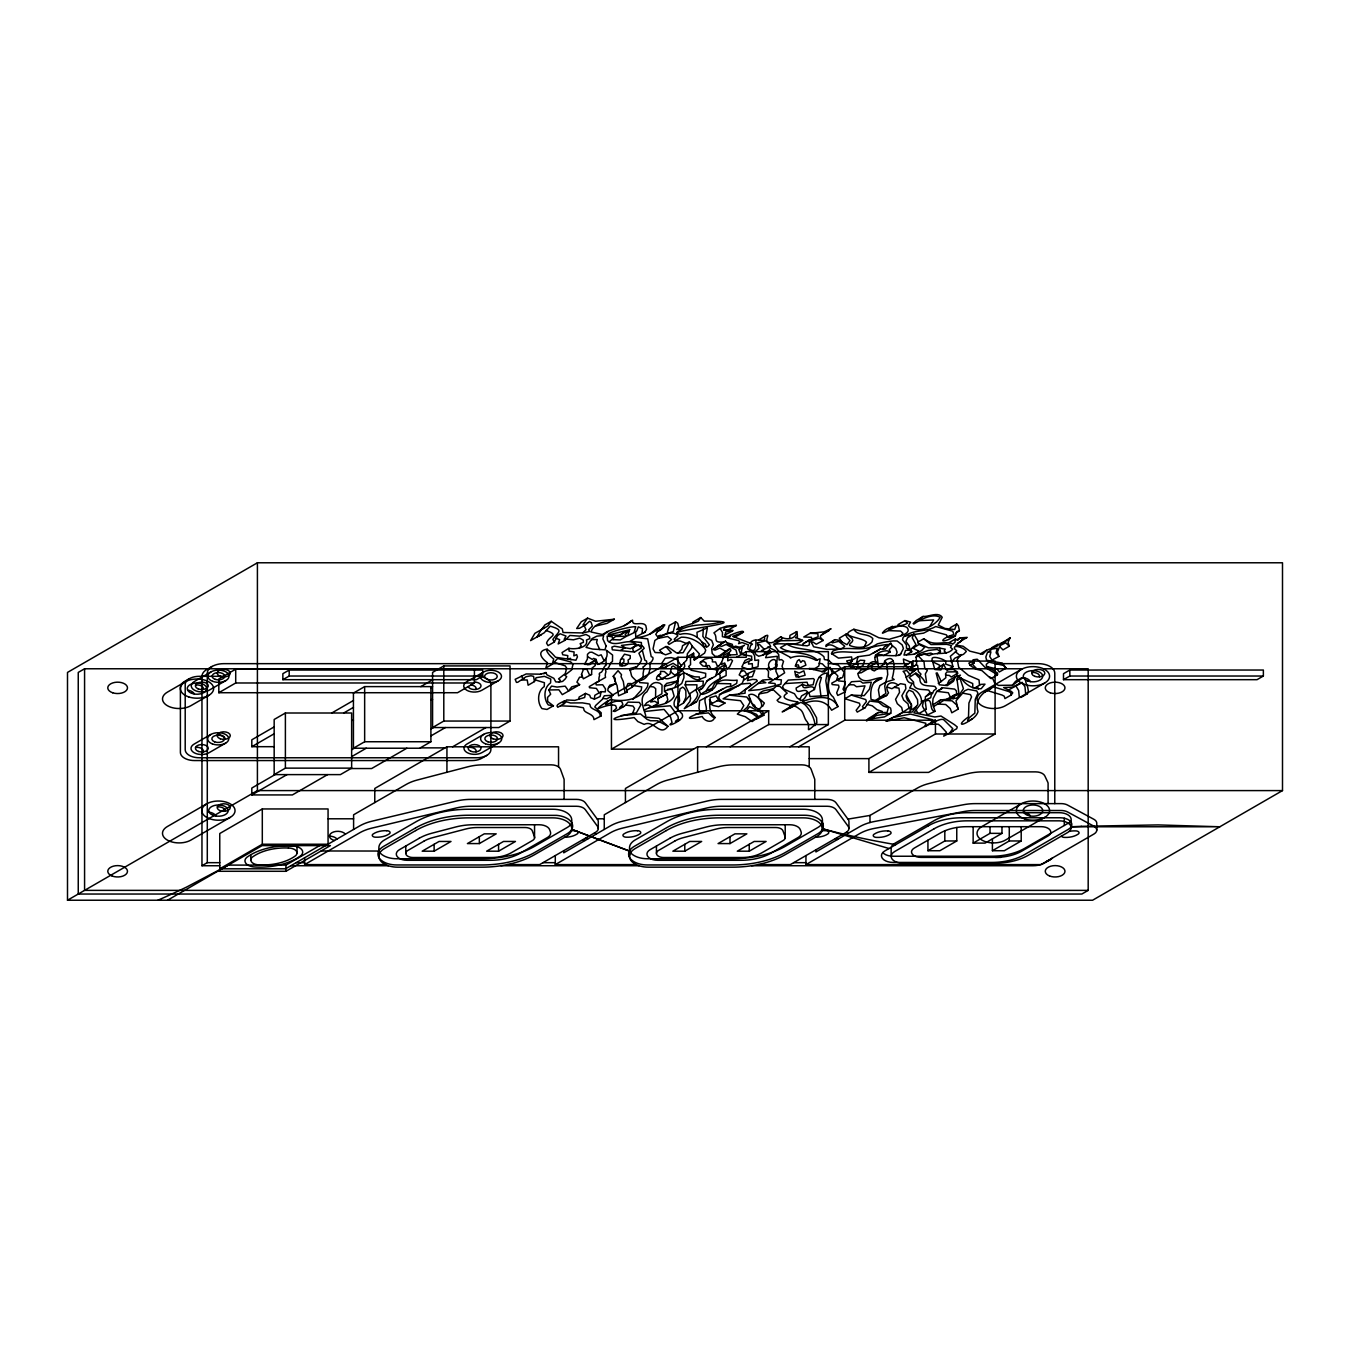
<?xml version="1.0" encoding="UTF-8"?>
<svg xmlns="http://www.w3.org/2000/svg" width="1350" height="1350" viewBox="0 0 1350 1350"><rect width="100%" height="100%" fill="white"/><g stroke="black" fill="none" stroke-linecap="round" stroke-linejoin="round"><path stroke-width="1.5" d="M567.523 658.884L567.776 655.594L562.748 654.75L562.072 652.556L568.89 648.287C574.627 649.704 588.904 647.899 586.474 640.018L589.764 638.651L589.545 636.407L586.018 634.483L579.808 636.154L569.903 635.462L565.059 640.288L558.174 643.95L559.659 639.681L555.998 638.229M734.366 637.267C754.633 627.058 734.501 632.222 728.19 636.626M949.776 629.235L950.383 627.649L956.711 624.004L958.348 625.691L959.411 630.501L956.762 631.733L955.361 636.019C938.166 645.857 939.583 638.483 953.944 634.567L952.746 631.209L935.702 626.518C925.644 632.559 912.246 629.083 903.15 637.352L902.526 639.782L906.441 644.861L906.441 648.118L911.537 650.599L911.689 651.729L906.508 654.733M596.514 660.724L597.797 664.453C604.361 662.242 609.12 656.961 606.302 650.194L612.579 655.02L612.478 661.416C609.221 662.732 610.082 668.503 605.964 669.448L605.509 670.393C606.909 671.811 604.327 673.616 605.542 677.396L595.62 682.965L596.278 684.923L602.724 684.771L605.526 688.972L605.306 691.892L601.138 691.656L600.109 696.549L594.54 699.131L590.642 697.764L589.697 695.233L585.444 693.411L579.099 697.072L578.796 699.233M670.393 671.591L674.73 675.118L681.058 671.456L680.974 669.634L680.029 667.778L673.144 663.306L662.934 668.216M821.424 634.888L831.06 628.712L824.124 631.867L810.101 633.319L817.813 633.656L818.117 636.778L809.274 640.204L809.376 644.861L807.216 645.84L787.809 643.612L780.418 647.646C790.847 654.716 807.182 650.784 817.189 659.897M560.554 705.797L576.079 706.523L583.284 707.737L583.774 708.817C583.47 713.526 594.101 713.222 593.966 719.634L601.071 715.972L601.222 712.817L594.793 706.978L595.822 705.324L602.201 699.469L604.277 695.756L613.187 695.216L606.859 698.878L602.927 698.49M989.752 676.789L991.17 678.426L997.498 674.781L997.582 673.042L986.377 666.124L986.293 664.352L988.858 662.158L1003.371 665.381L1006.071 668.149L1002.358 663.12L986.58 660.251L985.854 656.994L987.323 652.792L992.064 649.046L997.262 648.236L996.097 652.792L998.949 656.421L997.464 651.966L1000.013 645.57L1005.733 642.803L1009.327 646.211L1002.999 649.873L999.709 646.667M911.419 704.987L911.436 707.957C907.116 712.867 917.004 707.147 917.764 704.295L917.544 699.773L912.971 691.858L909.039 690.154L906.761 693.158L906.171 696.701L907.453 700.296L911.436 704.43L911.419 706.421L902.796 712.361L901.682 707.518L897.294 703.704L895.539 699.384L899.556 692.347L898.948 688.179L894.24 687.336M848.07 663.559L852.154 661.112L851.597 656.927L838.451 658.108L831.431 653.552L832.714 651.156C847.26 644.574 863.426 653.569 877.281 643.899A60.514 34.948 0 0 1 893.211 640.929L897.142 640.997L902.154 644.878L903.42 648.506L900.112 654.952C892.89 656.859 884.79 654.278 877.061 656.049L875.323 657.062M599.181 692.786L596.396 688.416L589.494 687.707L589.292 686.61L596.379 682.408M721.727 662.377L721.373 664.538L724.697 662.968L725.895 665.803M738.754 694.288L750.043 685.969L750.971 684.636L750.077 683.336C738.079 683.724 742.517 686.121 743.917 678.139L739.176 674.916L741.606 670.224L744.677 671.169L746.601 674.089L754.819 670.477L752.389 676.671L748.778 677.16L743.749 680.062M939.414 666.613L939.516 665.128L932.85 661.905M713.576 648.962L719.263 645.216L721.389 646.464L726.114 644.423L736.003 650.042L737.167 654.598L728.038 655.054L727.701 660.876L731.025 659.306L732.51 660.69L729.574 666.866L727.093 668.824L725.051 664.673L723.499 668.722L720.124 672.081L719.888 673.026L724.494 670.089L726.131 670.764L726.114 675.574C718.892 679.286 709.864 682.982 706.32 690.862M748.778 677.16L747.461 680.569L752.676 679.354L756.405 679.674L757.316 680.974L745.133 689.901L745.082 693.208L729.405 695.166L723.077 698.811L740.509 700.701L743.799 705.561L740.745 711.011L737.303 714.116L745.335 716.732L752.119 721.575L758.582 717.137L756.523 714.352L746.702 710.404L749.604 706.641L760.421 712.007L762.227 715.061L763.847 715.247L763.763 714.217L762.345 711.45L753.114 705.966L748.659 695.25C754.751 689.968 768.42 707.265 757.671 709.29M697.275 637.436L696.971 632.323L707.383 627.817L705.645 637.166L711.703 640.457L713.34 644.743L711.669 648.658L712.209 653.484L715.061 656.218L719.989 656.539L730.198 648.894L730.924 650.633L729.354 652.269L723.617 655.543C722.807 661.534 719.736 666.967 713.542 668.992M937.862 704.008L945.692 704.498L950.231 708.564L951.801 712.8L958.146 709.138L956.019 700.802L964.693 690.795L968.034 689.31L976.776 690.947L977.906 693.225L975.257 699.334L974.835 713.188C957.977 725.996 975.746 720.444 978.024 711.568C973.974 699.452 983.644 691.031 993.87 686.964L1008.517 691.453L1010.593 692.567L1011.251 694.946L1004.923 698.608L1004.265 696.229L1002.189 695.098L987.525 690.609M700.245 713.171L698.979 708.294L699.587 700.717L727.042 686.829L731.413 686.424L736.661 683.438L737.151 680.13C729.894 681.48 721.086 677.008 716.226 684.686C713.34 694.086 687.352 699.047 712.243 688.23L714.724 683.336L722.064 677.379M677.008 632.711C679.776 629.454 760.269 620.814 704.244 621.118L700.751 617.524L698.406 621.051C691.386 624.51 683.623 625.421 676.856 629.589L678.78 627.278L677.7 623.211L675.591 621.861L673.312 631.547L657.585 636.744M730.417 686.542L730.822 683.775L717.272 683.505M870.767 718.942L884.436 716.901L890.764 713.239L891.118 710.826L890.578 708.142L880.74 701.798L871.088 699.469C869.856 691.588 871.509 679.388 881.567 678.493L881.871 677.616C874.496 677.649 864.658 684.956 858.921 677.143L857.79 673.734L861.199 669.887L867.577 669.094C867.291 664.014 872.606 659.678 876.437 662.58C871.088 655.02 880.588 650.548 887.186 650.835L890.19 651.915L889.296 649.637L892.198 646.515L891.067 643.292L884.334 646.785L882.832 649.417M711.99 678.156C704.717 679.151 705.696 688.483 698.827 690.171L700.734 693.984L696.853 701.443L684.281 708.683L689.867 701.561L690.66 698.203L689.715 694.676M961.419 640.744L967.224 637.386L960.221 637.875L957.926 640.187L955.344 639.023L949.067 642.651M1009.327 646.211L1008.079 642.33L1010.121 637.74L1000.991 643.714M546.075 630.484C560.081 635.479 549.315 635.226 546.531 643.089L548.066 645.621L554.394 641.959L557.432 635.698L560.115 633.758L565.987 636.036L564.148 639.428L565.059 640.288M850.129 666.428L851.327 661.601M850.702 666.63L856.373 663.356L857.992 656.691L869.383 655.138L880.217 649.114L885.448 649.114L890.662 643.14M568.637 690.981L565.194 686.154L557.077 687.066L551.542 686.104L548.859 689.968L558.866 689.799L562.309 694.642L579.623 684.703L576.906 682.121L579.538 677.194L582.002 677.109L581.529 674.409L583.369 669.448L586.845 669.212L589.646 675.169L591.587 674.392L591.806 668.317L595.215 665.55L596.008 659.374L587.773 664.74M937.322 653.653L940.444 651.847L939.583 647.882L928.361 647.798L917.983 643.208L918.219 641.402L913.866 634.095L907.537 637.757L905.901 641.436L909.191 645.857L909.664 648.321L908.601 649.063M679.539 667.423L686.711 660.066L687.386 653.754L691.673 648.101L691.774 645.384L689.479 641.959L683.117 652.742L676.586 652.928L667.71 646.633L665.888 646.549L659.542 650.194L662.715 653.552M949.607 698.996L958.905 693.326L956.863 678.308L960.441 675.135L955.446 676.671L953.404 681.362L947.295 685.597L939.246 684.788L936.141 673.093L937.187 672.924L940.359 679.539L940.781 681.784L938.216 683.269M547.358 649.013C535.612 651.156 542.042 658.935 547.391 662.648L545.856 667.98L552.184 664.318L553.719 659.002C545.333 652.624 542.514 642.414 555.542 657.264L575.91 660.217L577.462 656.876L576.636 654.598L573.851 655.881L574.104 651.932L569.076 651.088L568.89 648.287M658.007 638.398L667.609 636.474L671.473 639.495L667.913 642.887L669.009 644.423L681.278 637.183C690.407 636.947 699.047 641.436 704.751 648.304L705.729 650.227L704.565 653.113L694.271 660.167L693.613 653.197L690.424 658.53L690.592 664.588L688.652 666.546L691.082 670.191L705.696 673.329L705.594 676.991L698.271 679.911C692.162 679.641 688.534 673.498 683.826 672.891L683.927 677.7L681.75 683.438L677.599 686.61L664.521 691.133M667.254 633.015L669.246 625.523L675.591 621.861M609.154 641.807L615.583 636.458L626.586 636.238L620.258 639.9L612.833 639.681M699.486 679.776L699.367 676.974L694.693 676.839L686.829 674.207M768.994 667.322L770.226 670.039L776.554 666.377L777.313 656.286L765.602 657.703L766.783 654.683L771.255 652.404L769.517 650.059L767.542 652.995L762.851 655.104L758.7 656.235L756.101 654.649L754.549 652.236L758.869 648.405L757.468 642.803L765.788 640.811L769.466 644.169L770.664 646.397L761.434 650.633L765.923 652.134M836.595 680.13L837.861 675.979L830.858 668.756M750.077 643.68C753.435 635.648 766.648 644.423 764.404 637.386L765.079 636.272C772.47 631.952 761.164 643.157 771.441 642.735L781.768 639.377L781.751 638.415L780.823 636.744L774.714 640.896M808.633 692.837L814.438 689.496C816.666 682.678 817.931 673.566 827.145 673.059L825.812 680.704L828.09 695.52L809.983 696.566C807.857 686.408 806.541 700.549 800.938 700.363L797.023 697.849L794.441 693.714L783.894 689.158L782.578 686.779L783.388 685.311L788.197 680.079L813.392 678.577L814.354 679.607L813.139 684.754L806.068 685.749L802.491 684.332L796.146 687.994C795.892 696.009 805.629 686.61 807.638 692.415M972.827 687.724L972.692 683.522L961.571 678.628M879.508 697.072L878.394 689.884L879.879 685.564L886.207 681.902L894.189 679.556L892.181 678.071C894.358 671.811 896.889 651.847 884.655 660.842L884.486 663.795L874.361 670.933L872.016 669.988L871.391 665.685M786.746 643.984C797.293 651.206 814.117 646.954 823.922 656.724L824.411 659.576L828.731 660.234L831.752 663.373L838.434 665.196L844.189 672.334L842.687 677.295L831.786 683.134L832.191 684.551L838.519 685.176L839.025 686.998L836.663 692.888L837.759 695.436L845.134 691.942L846.484 687.758L851.496 681.733L860.254 681.176L862.869 683.1L871.324 682.189L869.417 689.276L864.152 695.672L851.259 695.064L844.931 698.726L859.41 703.215L860.051 705.206L856.17 710.286L857.267 712.108L865.08 707.737L869.603 701.021L878.647 702.169L883.373 706.067L888.368 707.67L887.068 712.513L878.462 712.462L868.067 718.791L866.498 720.917L876.589 715.433L890.764 713.239M1016.01 686.104L1018.659 690.508L1019.267 696.87L1020.954 697.461L1027.283 693.816L1028.396 690.981L1027.536 686.559A40.837 23.574 0 0 1 1025.764 681.446L1024.734 678.038L1022.389 677.936M730.367 635.361L729.911 636.964L725.017 635.985L725.659 631.969L732.949 630.366L723.583 629.994C723.313 625.708 733.185 627.159 736.374 625.404L726.688 626.096L720.073 628.408L713.931 632.88C718.689 637.808 711.467 643.309 724.174 641.942M749.891 699.216L749.317 698.068M720.039 678.544L720.124 675.152L718.47 673.852M664.47 686.171L671.169 684.669L677.498 681.024L679.404 675.506C683.623 670.157 668.132 681.801 664.571 678.004L662.698 679.101M604.125 660.791L601.189 654.817L598.573 655.712L591.958 652.185L589.629 652.303L587.469 654.311L587.402 659.036L584.55 664.318L589.967 664.554L596.008 659.374M857.031 668.301L858.381 664.166L855.343 663.947M692.483 623.734L693.006 622.029L700.751 617.524M935.871 669.448L943.599 664.2L946.401 669.735L953.184 669.33L957.369 671.827L957.606 673.363L951.278 677.025L949.337 675.439L945.827 675.152M747.107 678.122L748.491 674.123L741.707 676.924M808.042 685.344L807.064 682.239L784.89 683.572M789.615 638.263L790.003 635.31L797.023 631.53L797.445 636.525L795.589 637.824M917.848 652.067L918.354 650.903L912.971 648.186M821.863 671.743L830.233 667.339L832.191 672.992C827.466 679.843 826.082 691.656 833.304 697.106L837.962 706.573L831.634 710.235C826.217 700.447 815.197 699.148 805.089 703.063M828.208 668.064L824.192 672.03L808.987 668.503L814.995 668.537L818.826 666.023L820.159 658.8L816.109 660.352C808.481 656.286 798.795 654.531 790.273 657.923M632.542 713.441L634.567 708.463L632.998 706.05L625.59 705.088M718.824 665.955L717.356 666.107L715.584 661.972L712.327 661.854L712.53 659.458L710.286 657.906L704.734 659.104L700.464 662.091L699.992 663.103L702.894 665.972L706.911 666.579L708.311 668.874L715.686 669.549L717.019 671.085L715.77 675.979L706.641 681.244M915.941 657.214L918.27 655.847L923.991 661.871L924.683 667.862L927.298 670.444L925.341 673.937L926.573 682.543L924.666 682.206C924.328 677.261 908.28 667.406 919.873 678.341C919.468 687.352 928.547 685.209 934.976 686.475L936.461 688.635L933.744 690.677L932.462 693.664L931.753 692.955L925.408 696.617L925.256 699.739M955.344 639.023L955.024 642.229L952.661 644.203L951.952 643.511C944.325 641.166 935.752 645.334 928.226 641.402L923.704 638.752L917.882 642.111M947.835 682.948L949.118 680.316L955.446 676.671M926.64 695.908L930.133 692.28L928.648 690.12C922.219 688.854 913.14 691.014 913.528 682.003L909.174 677.464L915.908 673.009M595.316 626.13L606.977 623.379L614.351 619.211L595.62 621.236L587.554 618.131L583.014 624.864L585.849 624.611L589.562 621.287L591.182 622.367L592.329 626.046L588.634 629.893L589.663 631.412L582.812 632.947L563.034 632.509L562.275 628.914L551.222 621.304L544.877 624.949L542.177 628.763M626.653 690.39L632.273 687.15L636.221 682.948C638.786 681.699 632.205 677.886 631.581 675.877L629.809 668.621L637.116 666.613L640.879 661.534L641.537 659.205L638.921 653.248L644.186 648.337C641.284 641.317 628.003 647.949 634.686 651.949M898.493 655.442L901.192 653.518M689.428 693.9L696.667 689.023L696.954 684.804L685.125 684.838M571.877 822.977L571.843 823.044A18.748 10.817 0 0 1 567.169 827.516L535.106 846.045A75.195 43.419 0 0 1 481.933 858.752L396.698 858.752A18.748 10.817 0 0 1 378.743 851.04L321.148 850.972M974.514 688.163L980.826 684.399L984.994 684.163L981.163 688.702C973.147 689.664 965.048 684.484 960.981 677.717L960.12 678.645L963.427 688.669L958.281 696.516L956.357 698.237L940.579 699.958L939.246 701.139L939.482 703.063L933.323 706.624M913.866 634.095L912.229 637.791L915.992 644.659L910.389 649.688M906.255 677.346L916.498 669.161L909.917 670.612L903.859 662.648L903.403 659.036L911.672 662.546L911.858 666.174L912.819 666.309C921.544 664.875 911.166 656.387 920.261 653.265L928.277 650.447L937.339 649.401L940.444 651.847M543.797 673.785L545.957 672.536L546.902 674.798L553.837 678.308L555.761 681.885L559.254 682.054L560.368 680.349L558.562 678.864L565.279 673.599L566.663 668.081L565.245 665.888L554.631 662.428M569.751 689.411L571.809 686.846L579.623 684.703M795.892 664.892L798.255 664.909L799.504 668.098L795.251 666.09L797.462 660.791L799.183 659.576L800.854 662.428L802.575 660.639L804.6 661.264L805.916 665.111L799.436 668.115M954.568 696.617L953.235 698.692M919.957 675.996L920.97 674.089L918.338 671.507L917.662 665.533L916.481 664.723M861.131 696.246L864.979 685.851L856.524 686.745L853.926 684.838L849.015 684.72M951.328 662.394L954.872 658.176L963.596 654.227L966.263 651.544C964.929 647.882 952.627 643.798 954.568 648.759L956.711 650.818L950.349 656.303L952.965 666.697L947.16 670.039M582.677 632.947L585.984 629.691L584.196 625.573M1010.121 637.74C1007.049 642.178 999.152 642.6 997.515 645.891L986.529 650.278L982.665 654.328L969.823 651.139L963.09 646.245L955.8 645.097L961.031 641.199L962.499 638.499L966.195 637.993M678.105 653.383L681.801 649.164L682.543 645.739L688.871 642.077M956.711 624.004L954.686 629.522L944.916 628.442L938.267 625.033L942.216 617.254C938.216 611.364 928.834 616.967 923.079 616.444L916.144 620.578L913.157 623.498L913.798 624.054C920.649 619.431 932.698 612.984 940.174 617.321C934.824 626.636 916.802 634.821 908.466 625.792L910.507 622.063L904.956 620.578L897.969 624.628L900.264 625.809M521.64 679.995L527.226 679.995L528.12 685.226L534.448 681.564L536.085 677.717L544.455 676.35L550.749 679.033L550.581 682.914C543.814 687.251 543.257 698.743 548.286 704.936L553.365 705.797L547.712 701.46L547.526 697.444L550.665 694.204L548.859 689.968M790.864 657.585L778.511 651.021L773.533 644.304L780.621 640.794L802.626 640.356L796.011 637.571M551.222 621.304L547.813 626.046L534.904 633.319L530.601 640.626L544.101 632.88L550.294 626.181C564.199 630.366 558.596 631.226 552.859 639.428L554.394 641.959M762.581 655.172L769.517 650.059M594.337 699.064L594.81 695.317L601.138 691.656M626.586 636.238L625.185 634.382L629.927 629.589L619.717 634.956M624.24 625.641L632.576 620.123C631.631 627.345 642.701 620.595 645.823 625.658L646.549 629.319L645.013 632.171L635.749 636.93L635.546 631.952M631.53 620.595C624.021 628.729 611.28 627.784 602.657 634.567M916.498 706.489L912.212 712.041L902.694 712.479L885.971 721.153L892.772 717.525L910.592 714.083L932.192 719.617C928.058 727.566 941.389 715.787 944.544 720.529L952.779 728.663L950.029 732.476L956.661 728.764L957.251 726.958L954.568 724.731L940.967 716.023L934.841 716.968L913.866 712.851L921.459 702.945C922.388 695.672 916.65 689.276 909.664 688.028L912.313 683.201C904.888 683.1 907.504 674.865 903.082 671.321L906.728 670.494L910.389 674.966M1011.251 694.946L1012.753 692.837L1011.471 691.521L1003.624 687.572L1012.635 687.099L1022.119 682.341L1024.987 686.846L1025.612 693.225L1027.283 693.816M644.726 711.484L664.065 709.425L670.646 717.289L672.047 722.621C663.761 728.865 683.066 720.546 682.56 716.006L682.256 714.083L674.409 705.999C672.3 699.148 679.961 695.419 679.995 688.888L682.678 687.116L684.534 688.551L685.834 690.93L685.935 697.174L683.404 703.114L677.076 706.759L679.607 700.836L678.814 693.326M799.841 699.654L801.562 695.925L807.908 692.263M792.062 706.759L794.408 705.999A16.521 9.534 0 0 1 798.947 708.632C803.756 711.028 803.419 716.884 806.254 720.731C812.649 727.009 802.17 736.02 816.868 723.009L816.581 717.812L809.831 705.898L802.541 701.342C814.219 697.68 830.942 693.191 837.962 706.573M1023.114 677.514L1012.584 685.192L998.629 685.395L995.017 683.859L992.722 678.476L990.613 678.392L981.923 670.596L975.831 669.127L970.633 665.786L968.844 663.154L971.156 661.939L974.042 663.036L973.013 659.796L977.231 659.222L984.892 667.237L997.498 674.781M585.444 693.411L584.651 697.494L574.763 700.38L566.663 699.958L563.068 702.827L564.148 703.62L566.342 701.764L570.527 702.979L582.407 702.861L589.612 704.076L590.119 705.173C589.798 709.881 600.429 709.577 600.294 715.989L601.071 715.972M895.944 655.746L897.092 652.151L895.826 648.523L892.114 645.401M803.469 643.545L810.051 639.562M686.678 658.412L687.285 656.842L693.613 653.197M707.923 689.934L712.209 689.884M579.099 648.388L581.192 645.638L580.129 643.663L583.436 642.296L583.217 640.069L579.69 638.128L573.48 639.816L565.616 639.056M875.779 700.262L885.853 693.428L884.722 686.222L887.726 674.544L886.967 664.453L893.295 660.791M717.238 646.38L725.524 641.166L728.713 644.676L732.915 646.464L732.223 644.271L727.144 642.769M909.056 712.733L910.592 709.898M883.761 694.659L882.276 697.072L886.663 695.452L888.536 692.888C883.423 684.838 891.135 679.506 898.206 685.058L900.467 683.674L905.276 684.534L905.884 688.686L901.868 695.722L903.623 700.059L908.01 703.873L909.141 708.716L909.984 708.244M665.364 703.367L667.845 699.874L666.428 694.17M657.433 631.597L662.394 628.239A25.312 14.614 0 0 0 663.744 626.366L664.841 624.898L656.775 628.476L649.789 634.078M641.571 646.161L641.351 642.482L630.045 641.25L636.39 637.605L647.679 638.837L651.206 656.623C655.425 656.876 651.662 662.732 649.181 663.39L649.839 664.082C651.004 671.288 647.376 679.826 639.208 680.653L639.681 682.594L648.067 683.235L647.528 686.542C639.934 699.941 624.898 702.101 610.234 699.519C596.447 711.771 616.545 697.208 621.996 702.051L622.907 704.514L619.599 707.586L624.493 706.134L627.986 702.118L639.326 702.388L640.896 704.818L636.373 712.884C617.76 715.399 598.117 723.263 634.146 717.576L637.858 721.592L644.169 724.376C653.974 719.415 659.829 737.286 667.963 726.3L659.002 718.318L645.773 717.188L644.844 716.85L645.756 715.618C643.663 708.429 638.229 696.954 646.886 691.774C649.738 686.627 652.185 680.333 659.947 683.286L662.04 685.058L661.888 693.748L652.961 699.199L650.717 702.017L654.615 701.274L658.361 703.249L657.821 698.49L667.373 693.765L664.538 691.487L664.487 685.749L666.748 683.353L677.498 681.024M919.164 655.037L916.549 656.539M626.687 630.602L620.528 634.905C588.465 637.706 627.969 626.164 635.766 626.737L634.163 632.104L636.761 630.99L638.297 626.856L642.465 628.695L642.077 633.285L645.013 632.171M913.056 648.135L919.08 644.423L924.683 647.241L921.544 650.649L914.034 654.261L903.977 655.087L905.529 650.379L909.006 650.143L911.689 651.729M762.497 706.506L764.37 703.097L758.616 698.034L758.767 694.541C762.784 687.977 772.031 691.757 776.216 686.188L779.861 686.34L787.202 693.191C777.448 699.013 793.614 701.139 798.086 702.084C768.336 719.938 786.949 709.442 800.752 702.354A16.521 9.534 0 0 1 805.275 704.97C810.27 710.252 815.029 719.212 814.928 725.659M929.931 626.214L933.643 619.92L919.957 620.696M959.799 655.324L955.429 651.763M901.024 635.783L902.948 633.234L900.568 631.058L888.705 630.619M608.529 687.673L616.14 683.269L613.237 676.232L618.03 670.68L621.523 674.663L621.034 676.654L623.312 681.514L624.932 692.145L627.024 692.128L626.197 687.623L627.986 683.572L631.007 683.522L632.273 687.15M978.48 688.854L977.754 687.336L974.801 687.994M856.373 663.356L860.203 660.184L864.709 660.504L862.954 665.736L856.035 668.841L849.707 666.292L846.669 660.926L850.804 660.083L852.154 661.112M864.202 646.886L866.498 642.229C862.599 636.846 836.004 636.862 853.875 629.269L869.839 633.201L878.816 637.74L889.329 639.394C893.616 637.234 913.393 634.702 906.896 627.396C897.885 622.688 888.688 631.631 882.411 633.083C888.249 624.308 899.927 627.834 907.521 623.211L904.956 620.578M545.957 672.536L540.793 674.19L526.163 673.954L515.16 679.32L516.442 682.408L517.725 682.273L526.146 676.704L530.972 675.759L533.554 676.35L534.448 681.564M892.401 626.231L889.076 628.763L889.515 630.146M741.386 683.775L729.641 690.727L719.347 694.457M621.304 715.551L640.474 713.914L647.055 719.364L650.498 720.731L657.568 720.782L667.963 726.3M608.108 631.412L603.517 634.787L590.946 631.969C594.456 622.434 606.15 621.844 614.351 619.211M767.762 646.971L775.187 650.531L778.697 654.463L779.102 659.998L781.549 659.593L783.54 661.281L782.038 666.191L784.637 672.84L774.833 679.269L781.38 679.843L780.924 684.18L759.949 689.58L748.727 690.66L762.733 680.046L772.065 679.236L768.268 677.092L768.555 671.507L766.834 669.06L768.943 667.491C766.26 660.184 778.444 655.425 775.423 664.656L776.554 666.377M961.2 654.514L957.217 659.441L958.702 667.322L968.456 675.388L979.02 679.877L979.543 685.26M776.858 678.156L778.309 676.485L775.862 671.169L776.79 664.571M674.899 687.538L677.582 680.839M663.103 624.814C655.763 631.851 646.599 636.947 636.39 637.605M620.528 650.464L625.185 647.696L621.472 645.418L633.032 644.051L636.829 645.013L630.501 648.658L625.05 647.798M923.079 616.444L919.485 619.852L921.139 620.021M943.599 664.2L940.866 669.971L934.774 669.448L931.989 659.205C931.584 655.087 943.971 659.019 945.861 661.466L945.658 664.048L952.965 666.697M793.074 704.211C791.977 704.008 787.944 708.683 790.999 707.586M949.455 636.069L948.679 637.453L955.361 636.019M717.053 672.469L718.723 668.317L725.051 664.673M544.168 627.615L541.232 629.657L536.946 636.964L541.35 634.821M1012.433 685.192L1015.554 681.328L1021.882 677.683M917.916 652.033L913.95 654.278M664.571 678.004L658.091 680.062L656.471 679.134C656.319 674.173 661.854 675.202 660.487 671.321L664.403 671.574L668.267 675.034L670.056 673.836L671.811 666.613L673.363 666.006L681.058 671.456M739.344 649.046L744.474 645.3L737.589 648.084L732.712 646.532M932.934 704.784L940.579 699.958M755.831 640.356C756.186 644.288 756.304 654.463 749.571 648.996L750.634 645.486L752.49 644.102L732.662 636.322L743.563 632.087M853.875 629.269C857.436 636.289 867.797 632.796 872.826 638.567L872.049 641.858C866.565 648.337 857.031 648.506 849.639 645.435C848.408 643.326 854.668 642.161 852.238 638.668L846.585 633.859L845.606 634.551L846.99 637.352L850.028 640.609L846.99 644.676L838.553 640.17L835.059 639.664L826.166 644.929L825.93 646.532C833.186 640.271 838.131 654.159 844.729 646.178L838.721 641.368L832.258 642.87L832.494 641.284L835.059 639.664M714.96 693.681L723.026 688.854M873.045 653.349L880.217 649.114M840.291 678.004L838.114 679.472L838.519 680.889L844.847 681.531L845.353 683.353L842.991 689.242L845.134 691.942M683.404 703.114L689.901 695.216L685.226 685.192L685.867 681.429L703.283 681.142L702.996 685.361L696.077 689.631L696.549 691.74C702.608 697.984 679.995 711.096 696.229 701.983M706.455 696.701L705.223 698.169C703.974 702.894 707.501 706.708 706.067 711.146C697.157 713.256 675.776 722.132 702.186 716.529C704.7 721.929 713.458 723.6 714.69 716.901C708.379 712.074 709.779 705.173 710.117 697.629L716.124 695.908L718.622 700.026L710.792 704.143L713.357 705.544L718.656 706.691L724.984 703.046C707.602 695.081 731.953 688.433 739.699 685.209M946.266 652.961L944.173 650.987L945.253 649.181L939.549 648.067M940.781 681.784L945.877 677.7L945.54 673.819L946.907 671.962L955.665 671.794L957.606 673.363M717.879 656.809L729.506 648.608M660.302 635.175L657.669 636.846L655.796 634.399L657.366 631.631L661.534 629.235M667.373 665.651L665.027 668.031L661.078 668.233L661.213 666.191L662.648 665.466L662.023 662.884L665.179 658.226L671.051 657.602L676.536 658.901L681.598 666.225M552.184 664.318L557.634 658.479L570.662 661.888L572.991 664.419L571.607 669.954L564.891 675.202L566.696 676.704L565.194 678.966L562.629 681.396L559.254 682.054M694.102 659.711L698.237 656.775L699.401 653.873L691.757 645.604M939.482 703.063L943.802 700.397L952.02 700.836L956.559 704.903L958.146 709.138M878.462 712.462C877.078 713.222 871.712 716.529 873.72 717.238M597.173 682.239L599.214 681.041C597.999 677.261 600.581 675.472 599.181 674.055L599.636 673.093C603.72 672.148 602.91 666.428 606.167 665.111L605.931 658.462M725.524 641.166L719.263 645.216M955.884 632.981L959.259 631.007M257.411 562.781L67.5 672.418L67.5 900.231L1092.589 900.231L1282.5 790.594L1282.5 562.781L257.411 562.781L257.411 790.594L67.5 900.231M1022.541 668.773L84.578 668.773L78.249 672.418L78.249 894.037L1081.856 894.037L1088.184 890.376L1088.184 668.773L1043.415 668.773M189.321 678.696L184.511 681.48A14.091 8.134 0 0 0 180.394 687.234L180.394 752.423A14.091 8.134 0 0 0 194.468 760.556L471.994 760.556A14.091 8.134 0 0 0 481.95 758.177L486.759 755.392M185.254 681.817L167.366 692.162A16.605 9.585 0 0 0 167.366 705.712A16.605 9.585 0 0 0 190.856 705.712L208.744 695.385M212.119 666.444L206.803 669.516A16.487 9.518 0 0 0 201.96 676.249L201.96 865.738L219.763 865.738M210.971 671.912L194.349 681.514A10.564 6.092 0 0 0 194.349 690.137A10.564 6.092 0 0 0 209.284 690.137L225.906 680.535M235.71 669.195L218.818 678.932L218.818 692.719L457.549 692.719L474.424 682.982L474.424 669.195L235.71 669.195L235.71 682.982L218.818 692.719M289.204 670.039L282.859 673.684L282.859 679.674L476.398 679.674L482.726 676.029L482.726 670.039L289.204 670.039L289.204 676.029L282.859 679.674M210.718 734.501L194.096 744.103A10.564 6.092 0 0 0 194.096 752.726A10.564 6.092 0 0 0 209.031 752.726L225.653 743.124M285.39 713.002L274.168 719.483L274.168 774.613L340.419 774.613L351.641 768.133L351.641 713.002L285.39 713.002L285.39 768.133L274.168 774.613M274.168 726.891L251.809 739.8L251.809 746.685L274.168 746.685M251.809 746.685L274.168 733.776M364.652 686.61L353.43 693.09L353.43 748.221L419.681 748.221L430.903 741.741L430.903 686.61L364.652 686.61L364.652 741.741L353.43 748.221M331.779 713.002L353.43 700.498M343.71 713.002L353.43 707.383M443.796 665.921L432.574 672.418L432.574 727.549L498.808 727.549L510.047 721.052L510.047 665.921L443.796 665.921L443.796 721.052L432.574 727.549M206.702 803.824L167.366 826.538A16.605 9.585 0 0 0 167.366 840.105A16.605 9.585 0 0 0 190.856 840.105L230.192 817.391M420.812 686.61L432.574 679.826M275.062 774.613L251.809 788.046L251.809 794.931L292.393 794.931L327.594 774.613M430.903 687.673L432.574 686.711M251.809 794.931L287.01 774.613M483.469 672.064L466.83 681.666A10.564 6.092 0 0 0 466.83 690.289A10.564 6.092 0 0 0 481.781 690.289L498.403 680.687M351.641 749.756L354.324 748.221M587.554 618.131L581.226 621.793L576.686 628.509L579.521 628.273L585.849 624.611M351.641 756.658L366.255 748.221M219.763 868.809L262.305 844.239L328.067 844.239L328.067 808.954L262.305 808.954L219.763 833.524L219.763 868.809L285.525 868.809L359.674 825.93A37.598 21.701 0 0 1 371.908 821.222L456.587 801.023A37.598 21.701 0 0 1 470.947 799.386L576.602 799.386A9.433 5.451 0 0 1 585.276 802.71L597.544 819.501A9.433 5.451 0 0 1 598.269 821.61L598.269 828.495M430.903 729.017L433.468 727.549M201.96 865.738L207.293 862.667L219.763 862.667M406.839 748.221L371.655 768.538L350.933 768.538M430.903 735.919L445.399 727.549M540.54 674.19L541.401 673.701M167.535 900.231L262.136 845.606L330.413 845.606L285.93 871.29L217.654 871.29M635.833 631.783L627.817 635.749L629.353 630.383M558.546 766.884L558.546 746.803L446.934 746.803L374.777 788.467L374.777 802.558M452.604 746.803L485.983 727.549M483.722 734.349L467.083 743.951A10.564 6.092 0 0 0 467.083 752.574A10.564 6.092 0 0 0 482.034 752.574L498.656 742.972M591.587 674.392L583.318 678.814L581.546 674.443M678.594 629.167L682.779 626.754M553.466 705.746L547.02 709.459L541.958 708.598C536.929 702.388 537.486 690.896 544.236 686.576L544.421 682.695L535.376 679.944M564.283 700.802C563.017 702.253 554.276 704.565 557.82 707.282L564.148 703.62M157.899 900.231A798.744 461.143 0 0 0 186.604 887.068L228.403 865.097L285.93 865.097L319.68 845.606M637.116 666.613L630.045 670.444M304.627 857.706L304.627 864.608L359.674 832.815A37.598 21.701 0 0 1 371.908 828.107L456.587 807.908A37.598 21.701 0 0 1 470.947 806.271L576.602 806.271A9.433 5.451 0 0 1 585.276 809.595L597.544 826.386A9.433 5.451 0 0 1 595.519 832.342L539.646 864.608L507.279 864.608M613.187 695.216L607.854 690.643L607.956 688.821L609.778 685.209L615.482 683.91M789.817 746.803L828.36 724.562L828.36 651.645L746.229 651.645L746.229 657.298L677.953 657.298L611.449 695.689L611.449 749.166L693.512 749.166M636.981 681.936L639.208 680.653M736.374 625.404L728.983 629.572L724.14 630.096M608.074 700.633C585.073 717.053 607.956 701.663 615.667 705.696L616.579 708.159L613.254 711.231L614.976 711.45L623.751 706.607M732.645 630.973L725.203 634.787M627.024 692.128L618.587 695.79L616.984 685.159L615.752 683.64M658.074 675.591L660.791 674.021M668.267 675.034L661.939 678.679L658.344 675.439M719.651 645.452L713.256 649.553L715.061 650.126L719.786 648.067L725.237 651.088M679.59 675.337L683.826 672.891M722.739 658.125L728.038 655.054M758.903 639.833L765.079 636.272M667.373 693.765L657.771 698.726M644.406 710.167C653.417 703.873 668.199 706.978 674.173 696.212L672.216 689.58L667.744 689.259M736.442 657.298L746.229 651.645M652.388 706.708L658.361 703.249M716.175 675.186L721.001 672.401M698.811 690.272L702.506 688.146M742.483 647.241L738.855 649.671L740.762 654.328L751.612 656.167L751.714 659.947L744.069 663.373M741.217 671.558L742.095 671.051M810.776 632.88L803.773 636.981L811.485 637.301L811.755 639.309M434.126 851.192L451.001 841.455L439.071 841.455L422.179 851.192L434.126 851.192L434.126 844.307M611.449 749.166L677.953 710.775L768.673 710.775L768.673 724.562L730.131 746.803M802.626 640.356C794.441 647.46 783.354 641.858 773.702 644.608M809.274 640.204L802.946 643.866L802.913 645.638M829.237 630.484L820.766 635.496L820.226 637.099L823.23 640.44L816.261 644.22L812.717 641.908L811.35 642.448M479.334 843.581L496.209 833.844L484.279 833.844L467.404 843.581L479.334 843.581L479.334 836.696M846.585 633.859L839.278 638.196L842.13 642.077M775.845 678.426L768.504 682.914L775.052 683.505L775.204 685.243M773.601 688.787L767.273 692.432L759.561 693.833M498.572 851.192L515.464 841.455L503.516 841.455L486.641 851.192L498.572 851.192L498.572 844.307M813.291 669.516L814.995 668.537M809.207 766.884L809.207 746.803L697.612 746.803L625.438 788.467L625.438 802.558M852.238 660.015L857.992 656.691M828.36 676.181L844.712 666.731L912.988 666.731L912.988 661.078L995.102 661.078L995.102 733.995L928.597 772.403L868.911 772.403L868.911 758.616L935.432 720.208L935.432 733.995L868.911 772.403M706.252 746.803L768.673 710.775M763.847 715.247L756.641 718.959M890.19 651.915L883.862 655.577L879.238 654.413L875.323 655.29M876.167 662.917L869.839 666.579A6.345 3.662 0 0 1 868.236 665.719M867.577 669.094L861.249 672.756L858.431 673.026M918.169 651.915L919.063 651.409M555.289 855.579L555.289 864.608L610.335 832.815A37.598 21.701 0 0 1 622.569 828.107L707.265 807.908A37.598 21.701 0 0 1 721.609 806.271L827.263 806.271A9.433 5.451 0 0 1 835.954 809.595L848.205 826.386A9.433 5.451 0 0 1 846.18 832.342L790.324 864.608L757.958 864.608M881.567 678.493L873.568 682.847M903.201 666.731L912.988 661.078M956.931 639.765L960.221 637.875M915.114 665.617L908.516 669.347M957.572 643.208L961.031 641.199M911.503 672.249L915.587 669.904M898.206 685.058L891.877 688.702L887.355 687.133M886.663 695.452L876.774 700.481M798.643 746.803L844.712 720.208L935.432 720.208M980.319 653.856L986.529 650.278M991.946 647.578L997.869 644.169M970.026 665.347L974.042 663.036M953.826 679.489L945.692 685.327M937.136 691.267L941.878 688.534L941.507 687.639L954.669 689.091L956.357 690.846L956.711 693.833L946.957 699.097M957.15 679.928L960.981 677.717M998.949 656.421L991.912 660.116L989.769 656.454L990.934 651.898L988.065 651.966M898.509 714.876L901.969 712.867M921.358 701.781L930.69 697.714L931.753 692.955M684.788 851.192L701.663 841.455L689.732 841.455L672.857 851.192L684.788 851.192L684.788 844.307M1006.071 668.149L999.304 671.962L997.026 669.026L986.749 666.546M941.878 688.534L936.681 691.588L933.036 698.692L932.647 703.434L935.01 711.332L927.534 714.909L924.834 710.134M1021.224 669.448L981.906 692.162A16.605 9.585 0 0 0 981.906 705.712A16.605 9.585 0 0 0 1005.396 705.712L1044.731 683.016M935.061 721.339L925.054 726.621L925.847 723.263L904.264 717.744L886.511 721.17M729.996 843.581L746.871 833.844L734.94 833.844L718.065 843.581L729.996 843.581L729.996 836.696M1021.393 682.999L1008.771 689.816M972.152 718.824C961.267 726.975 956.374 725.574 968.507 716.85L968.929 702.996L971.578 696.887L970.448 694.609L962.82 693.158M952.948 731.362L943.684 736.138L946.451 732.324L940.967 726.351L938.216 724.174L929.846 724.359M749.233 851.192L766.125 841.455L754.178 841.455L737.303 851.192L749.233 851.192L749.233 844.307M1069.841 670.039L1063.496 673.684L1063.496 679.674L1257.036 679.674L1263.364 676.029L1263.364 670.039L1069.841 670.039L1069.841 676.029L1063.496 679.674M847.935 819.129L869.991 815.434L917.342 788.096A37.479 21.634 0 0 1 928.749 783.591L967.646 773.702A37.479 21.634 0 0 1 982.749 771.879L1035.703 771.879A9.433 5.451 0 0 1 1044.799 775.879L1047.769 782.173A9.433 5.451 0 0 1 1048.089 783.608L1048.089 803.621M805.95 864.608L859.528 833.676A37.479 21.634 0 0 1 874.412 828.394L963.748 811.569A37.479 21.634 0 0 1 975.358 810.506L1061.168 810.506A9.433 5.451 0 0 1 1067.614 811.991L1093.804 826.149A9.433 5.451 0 0 1 1094.023 833.979L1040.985 864.608L805.95 864.608L805.95 855.579M927.939 840.206L927.939 850.719L944.814 840.966L956.762 840.966L956.762 827.483M956.762 840.966L939.87 850.719L927.939 850.719M1021.224 803.824L981.906 826.538A16.605 9.585 0 0 0 981.906 840.105A16.605 9.585 0 0 0 1005.396 840.105L1044.731 817.391M973.147 826.689L973.147 843.109L990.022 833.355L1001.97 833.355L1001.97 826.689M1001.97 833.355L985.078 843.109L973.147 843.109M992.402 838.89L992.402 850.719L1009.277 840.966L1021.207 840.966L1021.207 826.689M1021.207 840.966L1004.332 850.719L992.402 850.719M1049.946 859.883L1044.613 862.954A16.487 9.518 0 0 1 1032.969 865.738L751.596 865.738M984.707 692.212L991.237 688.466M568.586 659.188L570.308 658.26L570.864 659.796M918.27 655.847L924.041 654.092L929.087 655.594C936.427 651.392 946.434 656.117 952.695 649.232L950.501 647.325L951.581 645.536L946.755 644.338L930.994 644.574L923.704 638.752M865.08 707.737L863.612 708.446L862.498 706.624L866.379 701.561L865.755 699.57L851.259 695.064M721.136 621.759C706.826 626.653 690.322 622.114 677.346 631.901L676.755 633.336L680.197 634.348C689.428 631.682 701.055 636.795 703.856 646.346L707.484 646.785L709.341 644.811L702.861 636.39L703.299 628.678M751.714 659.947L748.896 658.665L745.065 660.471L741.808 666.967L748.676 669.296L757.991 666.748L758.599 659.964L754.869 660.437L754.583 655.712L752.642 652.489L747.546 648.726L748.389 644.844L742.028 642.499L738.585 643.646L739.564 641.672L738.551 640.626L722.402 636.643L722.469 632.408L720.073 628.408M918.979 655.138L931.011 653.062L932.192 654.193M818.927 677.362L821.424 677.514L819.484 684.366L820.901 695.858M957.808 694.744L952.914 695.672M608.681 634.922L627.885 630.231M679.539 720.292L675.422 721.322L678.375 718.976L677.987 716.327L670.393 705.78L648.877 707.586M733.725 646.903L735.683 646.144L739.041 647.274M904.888 636.103L912.499 634.888M757.789 644.743L759.459 644.456L764.083 649.097M914.017 634.5L923.552 633.15L929.357 630.18L946.418 634.854L947.734 637.065M795.352 675L797.529 674.477L798.812 677.042L805.123 675.219L803.858 670.815L799.149 673.059L794.728 671.288L796.044 676.907L798.711 677.042M715.348 717.761L712.547 716.917L708.514 712.884L695.604 714.234M823.23 640.44L819.045 638.246L810.557 640.761L813.628 646.802L827.28 649.434L838.131 649.013M700.447 662.091L703.958 661.551L706.202 663.12L705.999 665.499L709.256 665.634L710.994 668.942M649.958 686.475L653.619 686.947L655.712 688.719L655.56 697.393L646.633 702.844L644.389 705.679L648.287 704.919L651.797 706.843M757.924 683.471L765.872 682.695L761.94 680.737M709.29 699.638L712.091 703.401M524.053 678.611L522.771 678.763L521.488 675.675M591.604 639.681L597.274 639.495L596.531 642.549L599.805 649.654M624.814 647.983L614.385 646.211L611.904 647.123L612.326 649.806L634.382 652.033L641.503 647.899L638.533 645.047M831.735 653.906C844.324 648.202 858.988 657.332 870.952 647.544A60.514 34.948 0 0 1 886.882 644.574L888.114 644.608M724.984 703.046L717.12 700.498M884.301 662.259L885.802 662.175L887.136 664.352M666.934 663.66L223.762 663.66A16.487 9.518 0 0 0 207.293 673.178L207.293 862.667M828.36 663.66L908.516 663.66M995.102 663.66L1038.285 663.66A16.487 9.518 0 0 1 1054.772 673.178L1054.772 803.621M289.204 676.029L482.726 676.029M1069.841 676.029L1263.364 676.029M223.358 676.316L199.294 676.316A14.091 8.134 0 0 0 185.203 684.45L185.203 749.638A14.091 8.134 0 0 0 199.294 757.772L476.803 757.772A14.091 8.134 0 0 0 490.894 749.638L490.894 684.45A14.091 8.134 0 0 0 476.803 676.316L474.424 676.316M235.71 682.982L474.424 682.982M430.903 699.621L432.574 699.621M351.641 720.292L353.43 720.292M443.796 721.052L510.047 721.052M768.673 724.562L828.36 724.562M935.432 733.995L995.102 733.995M364.652 741.741L430.903 741.741M420.289 747.866L445.112 747.866M809.207 758.616L868.911 758.616M285.39 768.133L351.641 768.133M257.411 790.594L1282.5 790.594M353.599 818.792L329.181 818.792A16.116 9.298 0 0 0 328.067 818.809M597.021 818.792L604.26 818.792M1000.907 857.385L920.936 857.385A9.433 5.451 0 0 1 912.229 854.027A9.433 5.451 0 0 1 914.271 848.087L940.376 833.017A37.479 21.634 0 0 1 966.87 826.689L1041.39 826.689A9.433 5.451 0 0 1 1050.097 830.048A9.433 5.451 0 0 1 1048.056 835.971L1021.95 851.04A37.479 21.634 0 0 1 995.456 857.385M296.156 862.667L304.627 862.667M543.004 862.667L555.289 862.667M793.665 862.667L805.95 862.667M304.627 864.608L385.509 864.608M555.289 864.608L636.171 864.608M290.841 865.738L388.327 865.738M500.934 865.738L638.989 865.738M1088.184 890.376L84.578 890.376L84.578 668.773M819.129 663.221L822.386 663.879L825.407 667.035L828.394 667.997M937.052 691.335L948.341 692.752L950.349 697.157M675.186 640.862L680.4 641.064L686.441 643.477M771.643 689.917L773.516 689.985L780.857 696.836L777.077 700.279L778.646 701.949L790.779 705.544M935.01 711.332C928.412 711.163 933.778 696.364 925.222 701.392L926.302 709.273L919.502 713.205L917.679 712.851L916.228 710.083M866.936 704.379L872.319 705.831L877.044 709.729L882.039 711.332L882.141 712.733M925.847 709.543L924.024 709.189L922.455 706.134L923.552 700.515M621.591 658.648L623.903 659.239L623.919 662.091L621.692 663.778L622.046 665.871M822.724 823.348L822.724 828.799L888.992 848.526M729.405 695.166L746.837 697.039L750.144 701.916L747.073 707.349L743.631 710.454L751.663 713.087L758.447 717.93M378.861 856.322L378.861 847.699A18.799 10.851 0 0 1 384.362 840.038L415.665 821.964A75.195 43.419 0 0 1 468.838 809.241L552.96 809.241A18.799 10.851 0 0 1 571.759 820.091L571.759 829.389L629.404 851.04A18.748 10.817 0 0 0 647.359 858.752L732.594 858.752A75.195 43.419 0 0 0 785.767 846.045L817.847 827.516A18.748 10.817 0 0 0 822.538 822.977M571.759 829.389L629.404 851.04A18.748 10.817 0 0 0 647.359 864.962L732.594 864.962A75.195 43.419 0 0 0 785.767 852.238L817.847 833.726A18.748 10.817 0 0 0 821.897 821.931A18.748 10.817 0 0 0 804.583 815.248L719.364 815.248A75.195 43.419 0 0 0 666.191 827.972L634.112 846.484A19.558 11.289 0 0 0 629.454 851.04M880.689 667.271L878.344 666.326L877.061 656.049M741.032 648.067L742.061 648.506L741.217 652.388L744.542 655.121M587.824 656.809L592.245 659.374L593.798 658.395L595.671 659.559M780.823 636.744C785.548 640.373 796.972 639.36 796.348 631.648M701.781 642.026L705.375 644.102L706.455 646.92M752.22 703.772L754.616 705.291L755.477 707.704M958.905 676.603L960.643 677.919M956.087 674.241L957.606 675.506M636.829 645.013C629.303 636.137 615.853 648.827 607.601 640.676L607.095 636.103L612.124 636.744L613.035 639.579M728.528 652.911L730.249 655.02M613.237 676.316L615.178 678.324L615.043 681.733M972.169 664.116L977.181 669.246M665.888 646.549L671.304 652.725L665.584 654.817L661.078 652.759L655.087 652.523L653.046 648.911L654.868 640.474C661.044 636.407 670.191 629.792 677.025 634.787L677.818 635.85L674.241 639.242L675.337 640.778M906.407 695.216L911.334 704.346M684.079 672.84L682.324 670.191L684.788 666.343L684.214 662.766M814.438 689.496C812.818 682.391 802.322 692.617 802.491 684.332M642.347 650.295L644.878 660.268C649.097 660.521 645.334 666.394 642.853 667.035L643.849 669.195L643.056 673.802A15.019 8.674 0 0 1 640.069 680.434M633.099 685.496L641.739 686.88L641.199 690.188L632.897 699.384M952.054 669.448L951.683 667.44M748.794 661.635L748.524 664.082L752.271 663.626L752.49 667.98M1096.774 830.132L1096.774 823.23A9.433 5.451 0 0 0 1093.804 819.264L1067.614 805.089A9.433 5.451 0 0 0 1061.168 803.621L975.358 803.621A37.479 21.634 0 0 0 963.748 804.684L874.412 821.509A37.479 21.634 0 0 0 859.528 826.774L815.906 851.951L815.906 849.825M1071.174 827.651L1071.174 819.534A11.812 6.817 0 0 0 1059.362 812.7L967.359 812.7A47.031 27.152 0 0 0 934.099 820.665L894.611 843.446A11.812 6.817 0 0 0 891.152 848.273L891.152 856.406M1064.306 818.201L1064.306 825.458M1009.277 826.689L1009.277 840.966M990.022 826.689L990.022 833.355M944.814 830.824L944.814 840.966M869.991 815.434L869.991 822.521M848.947 828.495L848.947 821.61A9.433 5.451 0 0 0 848.205 819.501L835.954 802.71A9.433 5.451 0 0 0 827.263 799.386L721.609 799.386A37.598 21.701 0 0 0 707.265 801.023L622.569 821.222A37.598 21.701 0 0 0 610.335 825.93L563.726 852.829L563.726 850.702M844.712 666.731L844.712 720.208M822.437 828.714L822.437 820.091A18.799 10.851 0 0 0 803.638 809.241L719.499 809.241A75.195 43.419 0 0 0 666.326 821.964L635.023 840.038A18.799 10.851 0 0 0 629.522 847.699L629.522 856.322M814.776 799.386L814.776 779.895A9.433 5.451 0 0 0 814.573 778.781L811.097 769.179A9.433 5.451 0 0 0 801.866 764.842L734.096 764.842A37.598 21.701 0 0 0 718.588 766.783L667.879 780.03A37.598 21.701 0 0 0 656.792 784.468L604.26 814.792L604.26 829.44M785.211 824.749L785.211 838.046M697.612 746.803L697.612 772.267M677.953 657.298L677.953 710.775M656.438 846.028L656.438 853.369M564.114 799.386L564.114 779.895A9.433 5.451 0 0 0 563.912 778.781L560.436 769.179A9.433 5.451 0 0 0 551.205 764.842L483.435 764.842A37.598 21.701 0 0 0 467.927 766.783L417.218 780.03A37.598 21.701 0 0 0 406.131 784.468L353.599 814.792L353.599 829.44M534.549 824.749L534.549 838.046M446.934 746.803L446.934 772.267M405.776 846.028L405.776 853.369M297.017 846.669L297.017 853.099M285.93 865.097L285.93 871.29M262.305 808.954L262.305 844.239M250.813 854.752L250.813 859.916M1031.839 672.502A6.564 3.797 0 0 1 1039.449 676.89M217.299 734.94A6.564 3.797 0 0 1 224.91 739.327M217.299 806.878A6.564 3.797 0 0 1 224.91 811.266M1023.621 812.126A9.197 5.299 0 0 1 1030.337 816.024M1023.621 677.751A9.197 5.299 0 0 1 1030.337 681.632M187.633 690.137A9.197 5.299 0 0 1 194.366 694.018M209.081 812.126A9.197 5.299 0 0 1 215.797 816.024M1052.544 857.925A16.487 9.518 0 0 1 1046.537 861.384M1070.533 821.408A11.694 6.75 0 0 1 1068.424 823.095L1024.768 848.289A47.031 27.152 0 0 1 991.507 856.237L893.126 856.237A11.694 6.75 0 0 1 882.748 852.592M470.998 684.956A6.446 3.729 0 0 1 476.027 689.445M474.424 682.104A6.446 3.729 0 0 1 480.988 685.53A6.446 3.729 0 0 1 475.436 689.513A6.446 3.729 0 0 1 468.231 686.542M468.281 747.411A6.446 3.729 0 0 1 476.027 751.883M195.531 747.411A6.446 3.729 0 0 1 203.276 751.883M195.531 684.99A6.446 3.729 0 0 1 203.276 689.445M837.54 839.481A7.999 4.624 0 0 1 835.279 838.654M846.551 832.123A7.999 4.624 0 0 1 848.002 833.439M585.124 840.476A8.303 4.792 0 0 1 582.879 839.649M594.591 832.883A8.303 4.792 0 0 1 596.042 834.182M1061.421 836.106A3.308 1.907 0 0 0 1064.559 837.405A15.998 9.231 0 0 0 1078.127 834.148A3.308 1.907 0 0 0 1078.785 832.072A3.308 1.907 0 0 0 1075.731 830.908A15.998 9.231 0 0 0 1069.267 831.381M836.612 837.877A7.999 4.624 0 0 1 838.046 839.177M815.467 837.236A15.998 9.231 0 0 0 827.837 833.929A3.308 1.907 0 0 0 828.478 831.853A3.308 1.907 0 0 0 825.441 830.706A15.998 9.231 0 0 0 822.099 830.739M586.153 837.759A8.303 4.792 0 0 1 587.604 839.059M334.462 840.476A8.303 4.792 0 0 1 331.914 832.697A8.303 4.792 0 0 1 345.381 834.182M564.806 837.236A15.998 9.231 0 0 0 577.176 833.929A3.308 1.907 0 0 0 577.817 831.853A3.308 1.907 0 0 0 574.779 830.706A15.998 9.231 0 0 0 571.438 830.739M329.484 836.173A8.303 4.792 0 0 1 336.943 839.059M288.478 848.019A41.546 23.979 0 0 0 253.479 856.322A8.606 4.961 0 0 0 251.438 861.773A8.606 4.961 0 0 0 259.419 864.894A41.546 23.979 0 0 0 294.654 856.406A8.606 4.961 0 0 0 296.325 851.023A8.606 4.961 0 0 0 288.427 848.019M895.691 844.627A523.614 302.316 0 0 1 822.69 828.849M619.987 663.002L619.937 665.837L624.814 665.752L627.092 664.403L628.442 662.462L628.02 660.133L630.248 658.429L630.231 655.594L624.476 654.193L620.46 659.947L619.987 663.002M606.133 646.026L604.901 649.806L592.599 649.08L586.035 647.392L592.161 638.533L596.886 636.137L602.539 635.58L603.602 635.833L602.876 638.888L606.133 646.026M415.53 827.972L383.451 846.484A18.748 10.817 0 0 0 379.384 858.279A18.748 10.817 0 0 0 396.698 864.962L481.933 864.962A75.195 43.419 0 0 0 535.106 852.238L567.169 833.726A18.748 10.817 0 0 0 571.725 822.69A18.748 10.817 0 0 0 556.74 815.366L468.703 815.248A75.195 43.419 0 0 0 415.53 827.972M415.665 830.571L384.362 848.644A18.799 10.851 0 0 0 380.295 860.473A18.799 10.851 0 0 0 397.659 867.173L481.781 867.173A75.195 43.419 0 0 0 534.971 854.449L566.342 836.342A18.799 10.851 0 0 0 570.308 824.529A18.799 10.851 0 0 0 552.96 817.864L468.838 817.864A75.195 43.419 0 0 0 415.665 830.571M419.175 838.299L399.431 849.69A10.749 6.21 0 0 0 397.102 856.457A10.749 6.21 0 0 0 407.025 860.288L490.202 860.288A42.964 24.806 0 0 0 520.577 853.014L547.492 837.472A10.749 6.21 0 0 0 550.412 831.819L549.653 829.693A10.749 6.21 0 0 0 539.123 824.749L473.58 824.749A42.964 24.806 0 0 0 455.861 826.959L431.831 833.237A42.964 24.806 0 0 0 419.175 838.299M424.119 841.067L407.869 850.449A7.155 4.134 0 0 0 406.316 854.955A7.155 4.134 0 0 0 412.931 857.503L491.214 857.503A28.654 16.538 0 0 0 511.464 852.66L532.491 840.51A7.155 4.134 0 0 0 534.448 836.747L532.305 830.824A7.155 4.134 0 0 0 525.285 827.533L477.613 827.533A28.654 16.538 0 0 0 465.801 829.001L432.557 837.692A28.654 16.538 0 0 0 424.119 841.067M666.326 830.571L635.023 848.644A18.799 10.851 0 0 0 630.956 860.473A18.799 10.851 0 0 0 648.321 867.173L732.459 867.173A75.195 43.419 0 0 0 785.633 854.449L817.003 836.342A18.799 10.851 0 0 0 820.969 824.529A18.799 10.851 0 0 0 803.638 817.864L719.499 817.864A75.195 43.419 0 0 0 666.326 830.571M669.836 838.299L650.092 849.69A10.749 6.21 0 0 0 647.764 856.457A10.749 6.21 0 0 0 657.686 860.288L740.863 860.288A42.964 24.806 0 0 0 771.238 853.014L798.154 837.472A10.749 6.21 0 0 0 801.09 831.819L800.314 829.693A10.749 6.21 0 0 0 789.801 824.749L724.241 824.749A42.964 24.806 0 0 0 706.523 826.959L682.492 833.237A42.964 24.806 0 0 0 669.836 838.299M674.781 841.067L658.53 850.449A7.155 4.134 0 0 0 656.977 854.955A7.155 4.134 0 0 0 663.592 857.503L741.876 857.503A28.654 16.538 0 0 0 762.126 852.66L783.152 840.51A7.155 4.134 0 0 0 785.109 836.747L782.966 830.824A7.155 4.134 0 0 0 775.946 827.533L728.274 827.533A28.654 16.538 0 0 0 716.462 829.001L683.218 837.692A28.654 16.538 0 0 0 674.781 841.067M928.513 825.711L884.858 850.922A11.694 6.75 0 0 0 882.326 858.279A11.694 6.75 0 0 0 893.126 862.447L991.507 862.447A47.031 27.152 0 0 0 1024.768 854.499L1068.424 829.288A11.694 6.75 0 0 0 1070.955 821.931A11.694 6.75 0 0 0 1060.155 817.763L961.774 817.763A47.031 27.152 0 0 0 928.513 825.711M934.099 828.782L894.611 851.58A11.812 6.817 0 0 0 892.046 859.022A11.812 6.817 0 0 0 902.964 863.224L994.984 863.224A47.031 27.152 0 0 0 1028.228 855.276L1067.715 832.477A11.812 6.817 0 0 0 1070.28 825.053A11.812 6.817 0 0 0 1059.362 820.834L967.359 820.834A47.031 27.152 0 0 0 934.099 828.782M1081.249 826.335L1071.174 826.774L1219.843 826.774L1158.097 824.917L1081.249 826.335M1034.809 676.367A6.564 3.797 0 0 0 1044.849 673.296A6.564 3.797 0 0 0 1035.231 669.803A6.564 3.797 0 0 0 1034.809 676.367M493.02 738.804A6.564 3.797 0 0 0 503.061 735.733A6.564 3.797 0 0 0 493.425 732.24A6.564 3.797 0 0 0 493.02 738.804M488.025 741.825A6.328 3.645 0 0 0 497.509 738.669A6.328 3.645 0 0 0 488.025 735.497A6.328 3.645 0 0 0 488.025 741.825M220.269 676.367A6.564 3.797 0 0 0 230.31 673.296A6.564 3.797 0 0 0 220.691 669.803A6.564 3.797 0 0 0 220.269 676.367M215.274 679.388A6.328 3.645 0 0 0 224.775 676.232A6.328 3.645 0 0 0 215.274 673.059A6.328 3.645 0 0 0 215.274 679.388M220.269 738.804A6.564 3.797 0 0 0 230.31 735.733A6.564 3.797 0 0 0 220.691 732.24A6.564 3.797 0 0 0 220.269 738.804M220.269 810.759A6.564 3.797 0 0 0 230.31 807.688A6.564 3.797 0 0 0 220.691 804.195A6.564 3.797 0 0 0 220.269 810.759M212.659 681.328A10.564 6.092 0 0 0 228.994 676.569A10.564 6.092 0 0 0 213.671 670.781A10.564 6.092 0 0 0 212.659 681.328M212.406 743.917A10.564 6.092 0 0 0 228.741 739.142A10.564 6.092 0 0 0 213.418 733.371A10.564 6.092 0 0 0 212.406 743.917M485.156 681.48A10.564 6.092 0 0 0 501.474 676.704A10.564 6.092 0 0 0 486.152 670.933A10.564 6.092 0 0 0 485.156 681.48M485.409 743.766A10.564 6.092 0 0 0 501.727 738.99A10.564 6.092 0 0 0 486.405 733.219A10.564 6.092 0 0 0 485.409 743.766M1027.553 815.265A9.72 5.619 0 0 0 1042.689 810.996A9.72 5.619 0 0 0 1028.7 805.562A9.72 5.619 0 0 0 1027.553 815.265M1027.553 680.889A9.72 5.619 0 0 0 1042.689 676.603A9.72 5.619 0 0 0 1028.7 671.186A9.72 5.619 0 0 0 1027.553 680.889M191.582 693.276A9.72 5.619 0 0 0 206.702 688.989A9.72 5.619 0 0 0 192.713 683.556A9.72 5.619 0 0 0 191.582 693.276M213.013 815.265A9.72 5.619 0 0 0 228.15 810.996A9.72 5.619 0 0 0 214.161 805.562A9.72 5.619 0 0 0 213.013 815.265M470.947 751.342A6.446 3.729 0 0 0 480.988 748.524A6.446 3.729 0 0 0 471.741 744.913A6.446 3.729 0 0 0 470.947 751.342M198.585 751.494A6.446 3.729 0 0 0 208.254 748.271A6.446 3.729 0 0 0 198.585 745.048A6.446 3.729 0 0 0 198.585 751.494M198.197 688.905A6.446 3.729 0 0 0 208.238 686.087A6.446 3.729 0 0 0 198.99 682.476A6.446 3.729 0 0 0 198.197 688.905M1024.161 684.349A16.605 9.585 0 0 0 1049.574 676.569A16.605 9.585 0 0 0 1025.19 667.761A16.605 9.585 0 0 0 1024.161 684.349M188.696 696.904A16.605 9.585 0 0 0 213.621 688.601A16.605 9.585 0 0 0 188.696 680.299A16.605 9.585 0 0 0 188.696 696.904M1024.667 818.91A16.605 9.585 0 0 0 1049.591 810.608A16.605 9.585 0 0 0 1024.667 802.305A16.605 9.585 0 0 0 1024.667 818.91M209.132 818.556A16.605 9.585 0 0 0 235.001 811.299A16.605 9.585 0 0 0 211.191 801.984A16.605 9.585 0 0 0 209.132 818.556M1049.591 875.998A9.855 5.687 0 0 0 1064.947 871.695A9.855 5.687 0 0 0 1050.823 866.177A9.855 5.687 0 0 0 1049.591 875.998M1050.199 692.786A9.855 5.687 0 0 0 1064.964 687.859A9.855 5.687 0 0 0 1050.199 682.931A9.855 5.687 0 0 0 1050.199 692.786M112.708 692.786A9.855 5.687 0 0 0 127.491 687.859A9.855 5.687 0 0 0 112.708 682.931A9.855 5.687 0 0 0 112.708 692.786M112.117 875.998A9.855 5.687 0 0 0 127.457 871.695A9.855 5.687 0 0 0 113.332 866.177A9.855 5.687 0 0 0 112.117 875.998M214.633 741.842A6.328 3.645 0 0 0 224.505 739.074A6.328 3.645 0 0 0 215.426 735.531A6.328 3.645 0 0 0 214.633 741.842M487.384 679.404A6.328 3.645 0 0 0 497.239 676.637A6.328 3.645 0 0 0 488.177 673.093A6.328 3.645 0 0 0 487.384 679.404M887.76 830.908A15.998 9.231 0 0 0 874.277 834.114A3.308 1.907 0 0 0 873.484 836.207A3.308 1.907 0 0 0 876.572 837.405A15.998 9.231 0 0 0 890.139 834.148A3.308 1.907 0 0 0 890.781 832.072A3.308 1.907 0 0 0 887.743 830.908M637.453 830.706A15.998 9.231 0 0 0 623.987 833.895A3.308 1.907 0 0 0 623.194 836.004A3.308 1.907 0 0 0 626.265 837.202A15.998 9.231 0 0 0 639.833 833.929A3.308 1.907 0 0 0 640.474 831.853A3.308 1.907 0 0 0 637.436 830.706M386.792 830.706A15.998 9.231 0 0 0 373.326 833.895A3.308 1.907 0 0 0 372.532 836.004A3.308 1.907 0 0 0 375.604 837.202A15.998 9.231 0 0 0 389.171 833.929A3.308 1.907 0 0 0 389.812 831.853A3.308 1.907 0 0 0 386.775 830.706M292.022 845.944A51.924 29.97 0 0 0 248.282 856.322A10.749 6.21 0 0 0 245.717 863.139A10.749 6.21 0 0 0 255.707 867.037A51.924 29.97 0 0 0 299.751 856.44A10.749 6.21 0 0 0 301.86 849.707A10.749 6.21 0 0 0 291.971 845.944"/></g></svg>
